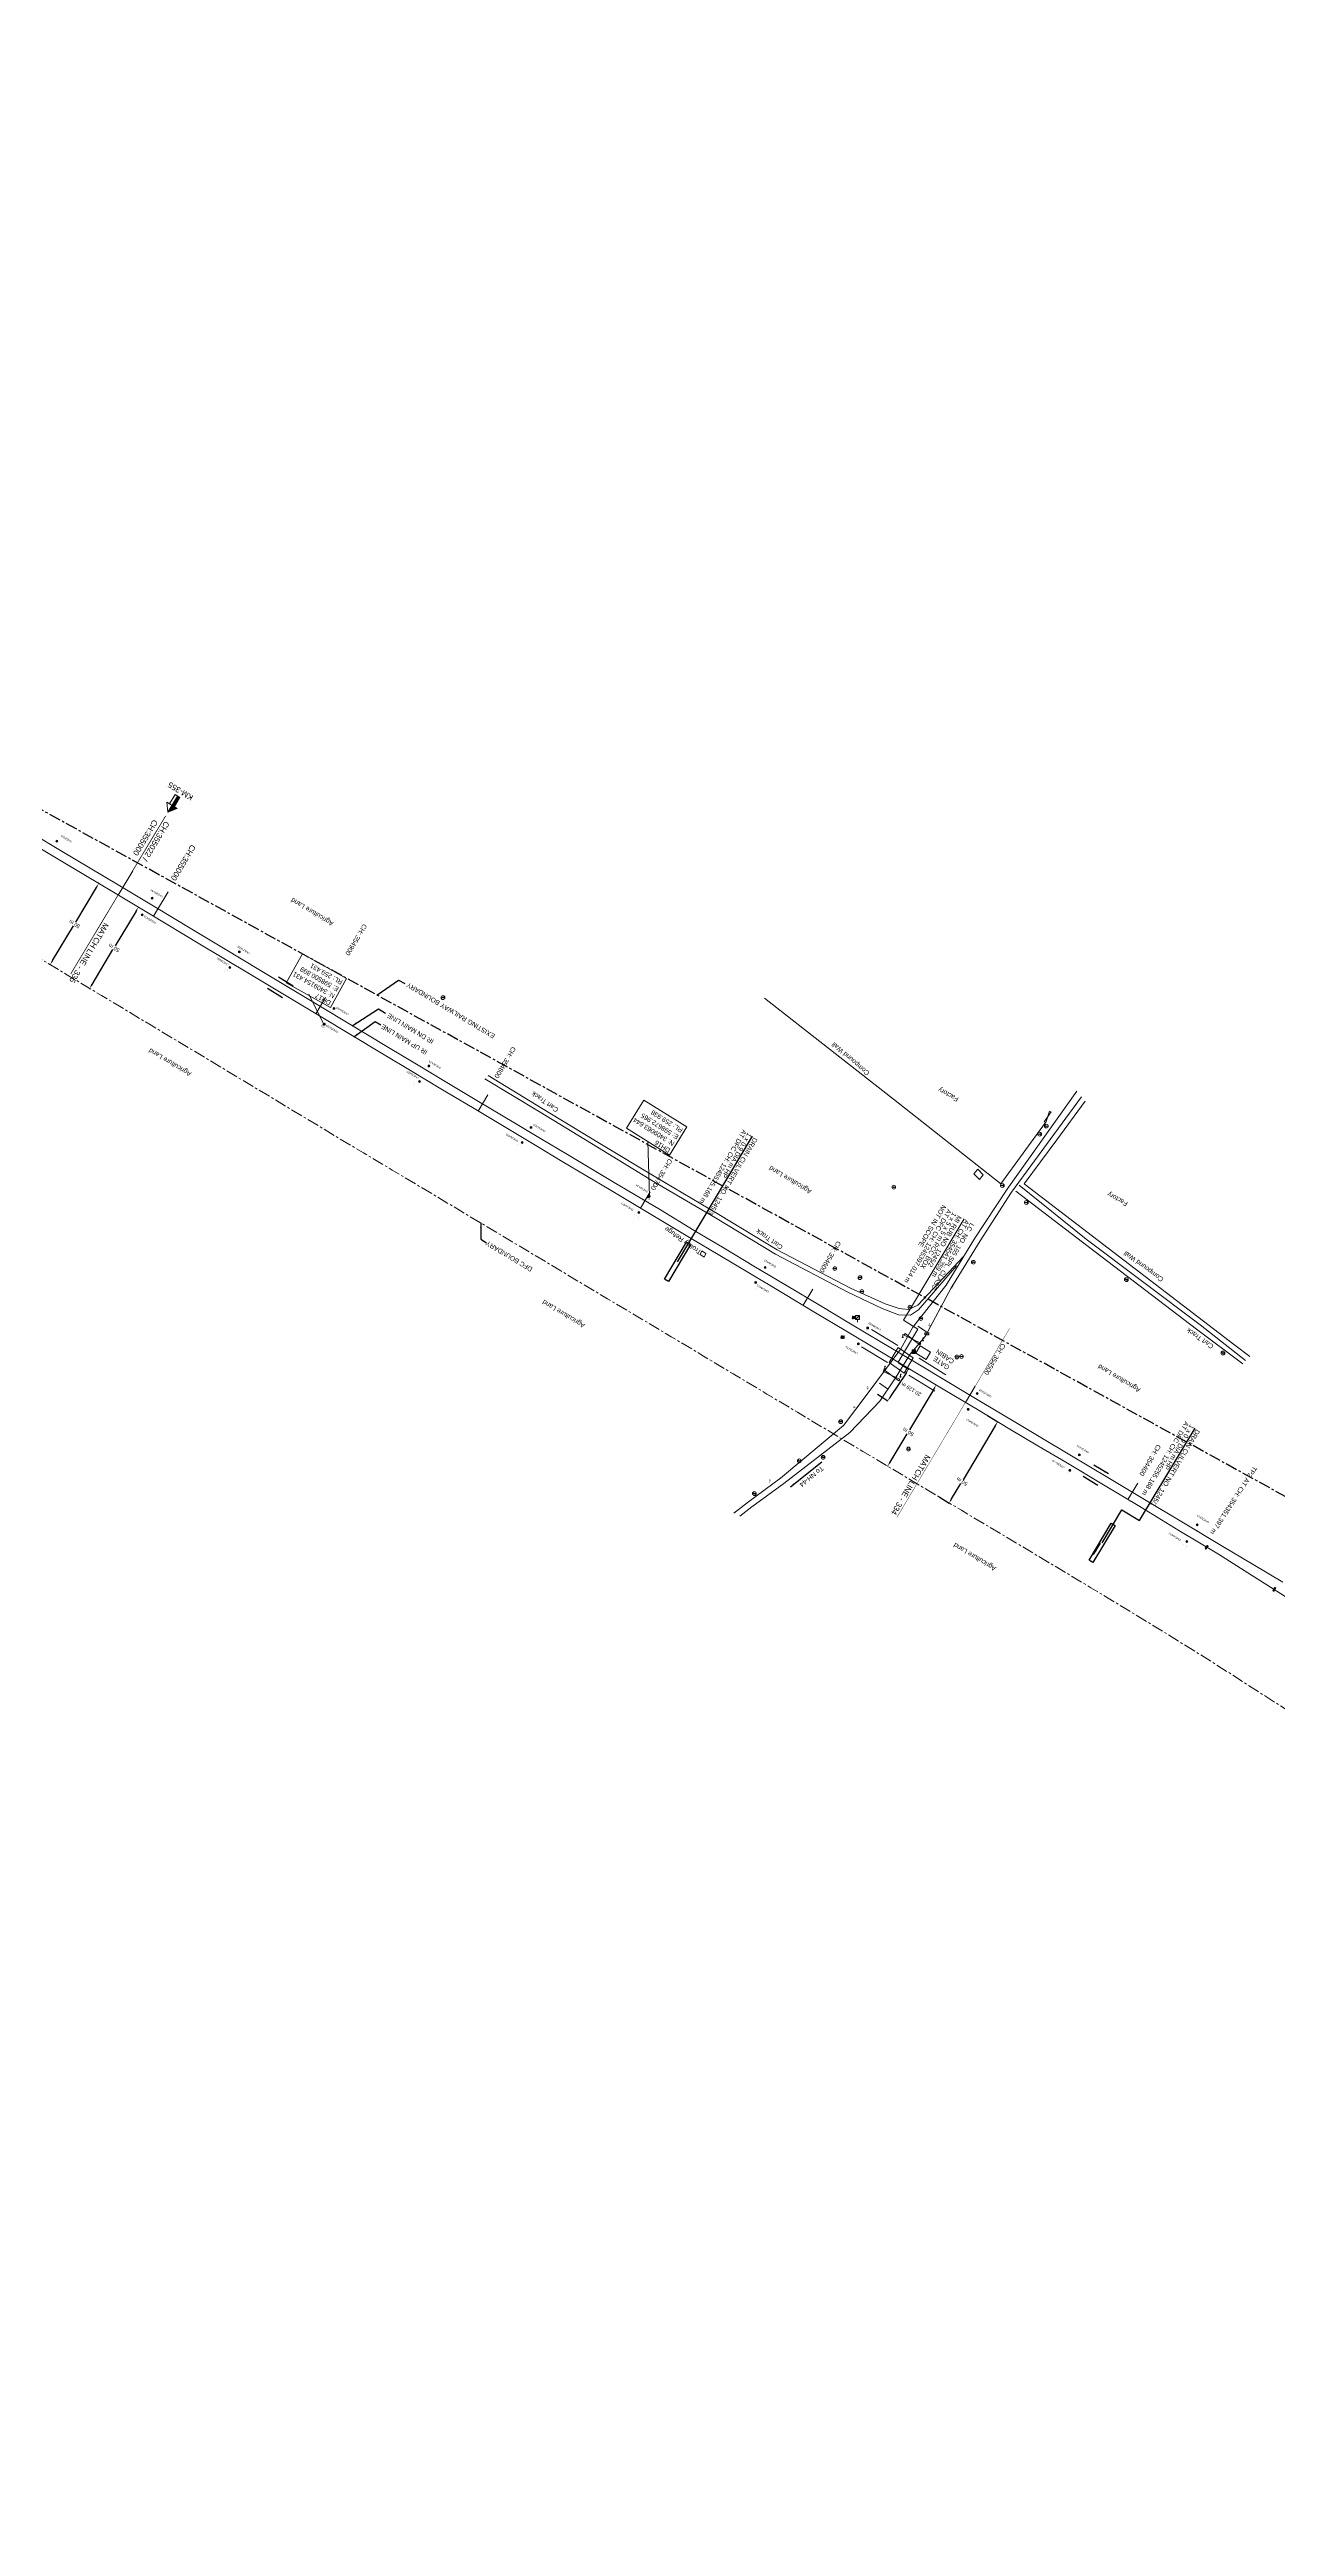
# Model space of a CAD drawing. Header units: metres. Extents: x 593168 to 611286, y 3401475 to 3412398.
# Drawn here: x 598356 to 599005, y 3408361 to 3409669 of the extents above; entities that cross this region are included whole.
import ezdxf
from ezdxf.enums import TextEntityAlignment as Align

# ---------------------------------------------------------------- set-up
doc = ezdxf.new("R2010")
doc.units = ezdxf.units.M
doc.header["$MEASUREMENT"] = 0
doc.linetypes.add('CENTER', pattern=[2, 1.25, -0.25, 0.25, -0.25])
doc.linetypes.add('PHANTOM2', pattern=[1.25, 0.625, -0.125, 0.125, -0.125, 0.125, -0.125])
doc.layers.get('Defpoints').update_dxf_attribs({"lineweight": 0})
for name, color, linetype, lineweight in [('Arch', 7, 'Continuous', 0), ('Bench_Mark', 7, 'Continuous', 0), ('Cart Track', 34, 'Continuous', 0), ('Compound Wall', 251, 'Continuous', 0), ('DFCC BOUNDARY', 6, 'CENTER', 0), ('Electric Pole', 251, 'Continuous', 0), ("EXG. TP CH's", 7, 'Continuous', 0), ('Existing IR Chainage', 7, 'Continuous', 0), ('Existing IR Track', 143, 'Continuous', 0), ('Gate', 251, 'Continuous', 0), ('Govt buliding', 251, 'Continuous', 0), ('GPS', 251, 'Continuous', 0), ('Grill', 251, 'Continuous', 0), ('KM STONE', 7, 'Continuous', 0), ('Lamp_Post', 251, 'Continuous', 0), ('LC DETAILS IN PLAN', 7, 'Continuous', 0), ('OHE MAST', 8, 'Continuous', 0), ('OHE MAST TEXT', 8, 'Continuous', 0), ('PROPOSED DFCC TRACK', 1, 'Continuous', 0), ('Residential Building Pucca', 251, 'Continuous', 0), ('Side Details', 251, 'Continuous', 0), ('Sign Board', 251, 'Continuous', 0), ('Subroad Edge', 34, 'Continuous', 0), ('Telephone Junction Box', 251, 'Continuous', 0), ('Text1', 251, 'Continuous', 0), ('TJB', 251, 'Continuous', 0), ('TOPOSTYLEREMARK', 251, 'Continuous', 0), ('Transformer', 251, 'Continuous', 0), ('Trolley Stand', 251, 'Continuous', 0), ('WL', 7, 'Continuous', 0)]:
    doc.layers.add(name, color=color, linetype=linetype, lineweight=lineweight)
for name, color, linetype in [('DRAIN CULVERT', 1, 'Continuous'), ('Existing Railway Boundary', 7, 'CENTER'), ('MATCH LINE', 7, 'Continuous')]:
    doc.layers.add(name, color=color, linetype=linetype)
doc.styles.add('CUT-FILL', font='cut-fill.shx', dxfattribs={"height": 2})
doc.styles.get("Standard").update_dxf_attribs({"font": 'arial.ttf'})
doc.styles.add('street name', font='tahoma.ttf', dxfattribs={"height": 2})
doc.styles.add('Style-Arial', font='arial.ttf')
doc.dimstyles.new('ISO-25', dxfattribs={"dimtxt": 2.5, "dimasz": 2.5, "dimexe": 1.25, "dimexo": 0.625, "dimtad": 1, "dimtxsty": 'Standard', "dimcen": 2.5, "dimadec": 0, "dimazin": 0, "dimtfac": 1, "dimtmove": 0, "dimatfit": 3, "dimfxl": 1, "dimarcsym": 0})
doc.dimstyles.get("Standard").update_dxf_attribs({"dimtxt": 0.18, "dimasz": 0.18, "dimexe": 0.18, "dimexo": 0.0625, "dimgap": 0.09, "dimtad": 0, "dimtih": 1, "dimtoh": 1, "dimdec": 4, "dimzin": 0, "dimdsep": 46, "dimtxsty": 'Standard', "dimcen": 0.09, "dimadec": 0, "dimazin": 0, "dimtfac": 1, "dimtdec": 4, "dimtofl": 0, "dimtmove": 0, "dimatfit": 3, "dimfxl": 1, "dimtolj": 1, "dimtzin": 0, "dimarcsym": 0})

# ---------------------------------------------------------------- blocks, each defined once
blk = doc.blocks.new('GT')
at = {"layer": 'Gate'}
for p, q in [((-0.5, -0.5), (-0.5, 0.5)), ((-0.5, 0.5), (0.5, -0.5)), ((0.5, 0.5), (0.5, -0.5))]:
    blk.add_line(p, q, dxfattribs=at)
blk.add_lwpolyline([(0.5, 0.5), (-0.5, -0.5)], dxfattribs=at)
blk = doc.blocks.new('EP')
blk.add_hatch(color=8).paths.add_polyline_path([(-0.2, -0.1), (-0.2, 0.2), (-0.9, 0), (-0.3, 0.1), (-0.3, -0.2), (0.3, 0), (0.3, -0.2), (0.9, 0), (0.4, -0.1), (0.4, 0.2)])
at = {"color": 8}
for p, q in [((-0.9, 0), (-0.2, 0.2)), ((-0.3, 0.1), (-0.9, 0)), ((-0.3, -0.2), (-0.3, 0.1)), ((0.3, 0), (-0.3, -0.2)), ((-0.2, -0.1), (0.4, 0.2)), ((-0.2, 0.2), (-0.2, -0.1)), ((0.3, -0.2), (0.3, 0)), ((0.4, 0.2), (0.4, -0.1)), ((0.9, 0), (0.3, -0.2)), ((0.4, -0.1), (0.9, 0))]:
    blk.add_line(p, q, dxfattribs=at)
blk.add_circle((0, 0), 1, dxfattribs=at)
blk = doc.blocks.new('LP')
for points in [[(0, 0), (0, 1.5)], [(0.3, 1.3), (0.4, 1.3)]]:
    blk.add_lwpolyline(points)
for centre, radius, start, end in [((0.1, 1), 0.519, 57.6425, 97.3165), ((0.3, 1.3), 0.094, 11.7012, 168.0476)]:
    blk.add_arc(centre, radius, start, end)
at = {"extrusion": (0, 0, -1)}
blk.add_ellipse((0, 0), major_axis=(0.308, 0), ratio=0.400495, dxfattribs=at)
blk.add_ellipse((0.3, 1.4), major_axis=(0.0017, 0.0438), ratio=0.461056, start_param=1.74022, end_param=4.575836)
blk = doc.blocks.new('TJB')
at = {"layer": 'TJB'}
for p, q in [((1, 0.6), (-1.1, 0.6)), ((-1.1, 0.6), (-1.1, -0.6)), ((1, -0.6), (1, 0.6)), ((-1.1, -0.6), (1, -0.6))]:
    blk.add_line(p, q, dxfattribs=at)
at = {"layer": 'TJB', "style": 'CUT-FILL'}
blk.add_text('TJB', height=0.739, dxfattribs=at).set_placement((-0.9, -0.4))
blk = doc.blocks.new('TRF')
blk.add_hatch(color=256).paths.add_polyline_path([(0.2, 0), (0.4, 0.4), (-1, -0.3), (0, 0), (-0.2, -0.4), (1, 0.1)])
for p, q in [((-0.7, 0.7), (-0.7, -0.7)), ((-0.5, 0.7), (-0.7, 0.7)), ((-0.5, -0.7), (-0.5, 0.7)), ((0, 0.7), (0, -0.7)), ((0.2, 0.7), (0, 0.7)), ((0.2, -0.7), (0.2, 0.7)), ((0.7, 0.7), (0.7, -0.7)), ((0.9, 0.7), (0.7, 0.7)), ((0.9, -0.7), (0.9, 0.7)), ((-0.7, -0.7), (-0.5, -0.7)), ((0, -0.7), (0.2, -0.7)), ((0.7, -0.7), (0.9, -0.7))]:
    blk.add_line(p, q)
blk.add_lwpolyline([(0.2, 0), (0.4, 0.4), (-1, -0.3), (0, 0), (-0.2, -0.4), (1, 0.1)], close=True)
blk = doc.blocks.new('TSB')
at = {"const_width": 0.132}
blk.add_lwpolyline([(-0.5, 0.8), (0.5, 0.8), (0, 1.9)], close=True, dxfattribs=at)
at = {"const_width": 0.142}
blk.add_lwpolyline([(0, 0.8), (0, 0)], dxfattribs=at)
blk = doc.blocks.new('WL')
at = {"layer": 'WL'}
for p, q in [((1.1, 3.4), (-1.1, 3.4)), ((-1.1, 3.4), (-1.1, 1.3)), ((-1.1, 1.3), (1.1, 1.3)), ((0, 1.3), (0, 0)), ((1.1, 1.3), (1.1, 3.4))]:
    blk.add_line(p, q, dxfattribs=at)
blk.add_lwpolyline([(-1.1, 1.3), (1.1, 3.4)], dxfattribs=at)
at = {"layer": 'WL', "style": 'CUT-FILL'}
for s, p in [('W', (-0.1, 3.2)), ('L', (0.6, 2.3))]:
    blk.add_text(s, height=0.739, rotation=180, dxfattribs=at).set_placement(p)
blk = doc.blocks.new('BM')
blk.add_hatch(color=256).paths.add_polyline_path([(-0.9, 0.9), (-0.9, -0.9), (0.9, -0.9), (0.9, 0.9)])
for p, q in [((0.9, 0.9), (-0.9, 0.9)), ((-0.9, 0.9), (-0.9, -0.9)), ((0.9, -0.9), (0.9, 0.9)), ((-0.9, -0.9), (0.9, -0.9))]:
    blk.add_line(p, q)
blk = doc.blocks.new('KM POST PLAN')
h = blk.add_hatch(color=256)
h.dxf.hatch_style = 1
h.paths.add_polyline_path([(0, -8.5), (-3, -8.5), (-3, -20), (0, -20)])
h.paths.add_polyline_path([(0, -8.5), (0, 0), (-6.3, -8.5)])
for points in [[(0, 0), (-6.3, -8.5), (6.3, -8.5)], [(0, 0), (0, -20)], [(0, 0), (6.3, -8.5)], [(3, -8.5), (3, -20), (-3, -20), (-3, -8.5)]]:
    blk.add_lwpolyline(points)
at = {"style": 'Style-Arial'}
blk.add_attdef('KM-POST', text='', height=6, dxfattribs=at).set_placement((0, -26, -263.9), align=Align.MIDDLE_CENTER)
blk = doc.blocks.new('OHE MAST')
h = blk.add_hatch(color=256)
h.dxf.hatch_style = 1
edge = h.paths.add_edge_path()
edge.add_arc((0, 0), 0.514, 0, 360)
at = {"const_width": 0.01}
for points in [[(1.5, 3.5), (1.5, 2), (-1.5, 2), (-1.5, 3.5)], [(0, 2), (0, 0)]]:
    blk.add_lwpolyline(points, dxfattribs=at)
blk.add_circle((0, 0), 0.514)
blk = doc.blocks.new('*D735')
at = {"layer": 'Defpoints', "color": 0, "transparency": 16777216}
for p in [(598804.4, 3408976), (598793.3, 3408959.3), (598798.8, 3408955.6)]:
    blk.add_point(p, dxfattribs=at)
at = {"layer": 'PROPOSED DFCC TRACK', "color": 0, "lineweight": -2, "transparency": 16777216}
for p, q in [((598808.6, 3408970.3), (598800.2, 3408957.7)), ((598804.6, 3408976), (598810, 3408972.3)), ((598793.4, 3408959.2), (598798.9, 3408955.6))]:
    blk.add_line(p, q, dxfattribs=at)
at = {"layer": 'PROPOSED DFCC TRACK', "color": 0, "transparency": 16777216}
for points in [[(598808.2, 3408970.6), (598808.9, 3408970.1), (598809.9, 3408972.4)], [(598799.9, 3408957.9), (598800.6, 3408957.5), (598798.8, 3408955.6)]]:
    blk.add_solid(points, dxfattribs=at)
at = {"layer": 'PROPOSED DFCC TRACK', "color": 0, "lineweight": 0, "transparency": 16777216, "insert": (598811.3, 3408961.8), "char_height": 2, "attachment_point": 5, "rotation": 149, "style": 'Style-Arial'}
blk.add_mtext('\\A1;20.129 m', dxfattribs=at)
blk = doc.blocks.new('TerminatorOpen_0.5')
at = {"color": 0, "linetype": 'ByBlock', "lineweight": -2}
for q in [(-1, 0.25), (-1, 0), (-1, -0.25)]:
    blk.add_line((0, 0), q, dxfattribs=at)
blk = doc.blocks.new('*D793')
at = {"layer": 'Defpoints', "color": 0, "linetype": 'ByBlock', "ltscale": 5, "transparency": 16777216}
for p in [(598851.5, 3408947.9), (598857, 3408944.7), (598825.9, 3408905)]:
    blk.add_point(p, dxfattribs=at)
at = {"layer": 'DFCC BOUNDARY', "color": 0, "linetype": 'ByBlock', "lineweight": -2, "ltscale": 5, "transparency": 16777216}
for p, q in [((598851.6, 3408947.9), (598857.1, 3408944.6)), ((598855.7, 3408942.5), (598838.7, 3408914)), ((598826, 3408904.9), (598831.4, 3408901.7)), ((598832.6, 3408903.9), (598837.5, 3408912.1))]:
    blk.add_line(p, q, dxfattribs=at)
at = {"layer": 'DFCC BOUNDARY', "color": 0, "linetype": 'ByBlock', "ltscale": 5, "transparency": 16777216}
for points in [[(598855.3, 3408942.7), (598856, 3408942.3), (598857, 3408944.7)], [(598832.2, 3408904.1), (598833, 3408903.7), (598831.3, 3408901.7)]]:
    blk.add_solid(points, dxfattribs=at)
at = {"layer": 'DFCC BOUNDARY', "color": 0, "linetype": 'ByBlock', "ltscale": 5, "transparency": 16777216, "insert": (598838.1, 3408913.1), "char_height": 2, "attachment_point": 5, "rotation": 149, "style": 'Style-Arial'}
blk.add_mtext('\\A1;50 m', dxfattribs=at)
blk = doc.blocks.new('*D794')
at = {"layer": 'Defpoints', "color": 0, "linetype": 'ByBlock', "ltscale": 5, "transparency": 16777216}
for p in [(598824.5, 3408964.1), (598824.7, 3408964), (598799, 3408921)]:
    blk.add_point(p, dxfattribs=at)
at = {"layer": 'DFCC BOUNDARY', "color": 0, "linetype": 'ByBlock', "lineweight": -2, "ltscale": 5, "transparency": 16777216}
for p, q in [((598823.2, 3408961.9), (598810.3, 3408940.3)), ((598824.5, 3408964), (598824.4, 3408964.1)), ((598800.1, 3408923.3), (598809.1, 3408938.3)), ((598798.9, 3408921.1), (598798.7, 3408921.2))]:
    blk.add_line(p, q, dxfattribs=at)
at = {"layer": 'DFCC BOUNDARY', "color": 0, "linetype": 'ByBlock', "ltscale": 5, "transparency": 16777216}
for points in [[(598822.9, 3408962.1), (598823.6, 3408961.7), (598824.5, 3408964.1)], [(598799.8, 3408923.5), (598800.5, 3408923.1), (598798.8, 3408921.1)]]:
    blk.add_solid(points, dxfattribs=at)
at = {"layer": 'DFCC BOUNDARY', "color": 0, "linetype": 'ByBlock', "ltscale": 5, "transparency": 16777216, "insert": (598809.7, 3408939.3), "char_height": 2, "attachment_point": 5, "rotation": 149, "style": 'Style-Arial'}
blk.add_mtext('\\A1;50 m', dxfattribs=at)
blk = doc.blocks.new('*D795')
at = {"layer": 'Defpoints', "color": 0, "linetype": 'ByBlock', "ltscale": 5, "transparency": 16777216}
for p in [(598402.8, 3409216.4), (598377.1, 3409173.6), (598377.2, 3409173.5)]:
    blk.add_point(p, dxfattribs=at)
at = {"layer": 'DFCC BOUNDARY', "color": 0, "linetype": 'ByBlock', "lineweight": -2, "ltscale": 5, "transparency": 16777216}
for p, q in [((598401.7, 3409214.2), (598390.7, 3409195.9)), ((598402.9, 3409216.4), (598403.1, 3409216.3)), ((598378.5, 3409175.6), (598389.5, 3409194)), ((598377.2, 3409173.5), (598377.3, 3409173.4))]:
    blk.add_line(p, q, dxfattribs=at)
at = {"layer": 'DFCC BOUNDARY', "color": 0, "linetype": 'ByBlock', "ltscale": 5, "transparency": 16777216}
for points in [[(598401.3, 3409214.4), (598402, 3409214), (598403, 3409216.4)], [(598378.1, 3409175.9), (598378.9, 3409175.4), (598377.2, 3409173.5)]]:
    blk.add_solid(points, dxfattribs=at)
at = {"layer": 'DFCC BOUNDARY', "color": 0, "linetype": 'ByBlock', "ltscale": 5, "transparency": 16777216, "insert": (598390.1, 3409194.9), "char_height": 2, "attachment_point": 5, "rotation": 149, "style": 'Style-Arial'}
blk.add_mtext('\\A1;50 m', dxfattribs=at)
blk = doc.blocks.new('*D796')
at = {"layer": 'Defpoints', "color": 0, "linetype": 'ByBlock', "ltscale": 5, "transparency": 16777216}
for p in [(598382, 3409228.9), (598382.4, 3409228.7), (598356.7, 3409185.8)]:
    blk.add_point(p, dxfattribs=at)
at = {"layer": 'DFCC BOUNDARY', "color": 0, "linetype": 'ByBlock', "lineweight": -2, "ltscale": 5, "transparency": 16777216}
for p, q in [((598380.7, 3409226.8), (598369.8, 3409208.5)), ((598382.3, 3409228.8), (598381.9, 3409229)), ((598357.6, 3409188.2), (598368.6, 3409206.5)), ((598356.6, 3409185.9), (598356.2, 3409186.1))]:
    blk.add_line(p, q, dxfattribs=at)
at = {"layer": 'DFCC BOUNDARY', "color": 0, "linetype": 'ByBlock', "ltscale": 5, "transparency": 16777216}
for points in [[(598380.4, 3409227), (598381.1, 3409226.6), (598382, 3409228.9)], [(598357.3, 3409188.4), (598358, 3409188), (598356.3, 3409186)]]:
    blk.add_solid(points, dxfattribs=at)
at = {"layer": 'DFCC BOUNDARY', "color": 0, "linetype": 'ByBlock', "ltscale": 5, "transparency": 16777216, "insert": (598369.2, 3409207.5), "char_height": 2, "attachment_point": 5, "rotation": 149, "style": 'Style-Arial'}
blk.add_mtext('\\A1;50 m', dxfattribs=at)
blk = doc.blocks.new('GPS')
at = {"const_width": 0.0279}
blk.add_lwpolyline([(0.6, -0.6), (-0.6, -0.6), (-0.6, 0.6), (0.6, 0.6)], close=True, dxfattribs=at)
blk.add_lwpolyline([(0.3, -0.3), (-0.3, -0.3), (-0.3, 0.3), (0.3, 0.3)], close=True)
at = {"style": 'street name'}
blk.add_text('GPS', height=0.868, rotation=180, dxfattribs=at).set_placement((1.1, -0.8, -111.3))

msp = doc.modelspace()

# ---------------------------------------------------------------- linework, layer by layer
at = {"layer": 'Arch'}
for points in [[(598814.7012, 3408995.176, 260.4178), (598819.2901, 3408992.1907, 260.4208)], [(598794.5134, 3408964.9319, 260.3438), (598798.7106, 3408962.0714, 260.3488)]]:
    msp.add_polyline3d(points, dxfattribs=at)
at = {"layer": 'Cart Track'}
for points in [[(598587.8079, 3409127.4558, 257.0758), (598616.2726, 3409110.039, 257.1877), (598646.6865, 3409091.6007, 257.1378), (598676.4327, 3409073.8503, 257.1987), (598709.7278, 3409054.1261, 257.2877), (598740.4329, 3409035.426, 257.2367), (598779.2926, 3409015.2284, 257.2487), (598797.464, 3409006.9027, 257.1348), (598804.8632, 3409004.3895, 257.1108), (598809.9324, 3409003.9837, 257.1378), (598814.7774, 3409006.2391, 257.2787), (598839.0549, 3409032.1297, 258.3874)], [(598835.2392, 3409027.0533, 258.1215), (598815.1471, 3409003.656, 257.5106), (598810.8887, 3409000.9361, 257.3297), (598804.5441, 3409001.0495, 257.1837), (598795.9563, 3409004.5215, 257.0858), (598777.8583, 3409013.1316, 257.1907), (598739.5138, 3409033.1076, 257.4247), (598707.8777, 3409052.3633, 257.3417), (598675.1978, 3409071.5886, 257.1857), (598645.6025, 3409089.5959, 257.1727), (598615.1663, 3409108.1204, 257.2157), (598586.0484, 3409125.6456, 257.2367)], [(598986.4478, 3408975.1492, 257.3373), (598962.0224, 3408993.5812, 257.3187), (598901.7385, 3409039.4951, 257.3217), (598866.498, 3409066.4772, 257.7046)], [(598868.3225, 3409069.5164, 257.7286), (598903.7605, 3409040.9927, 257.2937), (598964.0182, 3408995.7637, 257.3167), (598987.9959, 3408976.975, 257.3292)]]:
    msp.add_polyline3d(points, dxfattribs=at)
at = {"layer": 'Compound Wall'}
for points in [[(598733.8164, 3409168.3603, 257.5316), (598804.468, 3409113.0519, 257.3647), (598858.6602, 3409070.2884, 257.4697)], [(598990.1321, 3408979.0146, 257.5274), (598982.3365, 3408985.0464, 257.5256), (598870.909, 3409070.2873, 257.6026), (598888.2009, 3409093.5292, 257.9245), (598903.1632, 3409113.9663, 257.9546)], [(598858.6602, 3409070.2884, 257.4697), (598882.2951, 3409102.7338, 257.8675), (598881.9912, 3409102.8747, 257.8675)]]:
    msp.add_polyline3d(points, dxfattribs=at)
at = {"layer": 'DFCC BOUNDARY', "ltscale": 5, "flags": 128}
msp.add_lwpolyline([(599034.2889, 3408774.4779), (599035.314, 3408776.1476), (599028.2045, 3408780.6721), (599011.0516, 3408791.5882), (598994.5936, 3408802.1506), (598977.7185, 3408812.9804), (598962.5714, 3408822.4859), (598947.2971, 3408832.0713), (598926.7622, 3408844.5432), (598906.2585, 3408856.9956), (598887.153, 3408868.4112), (598867.2768, 3408880.2872), (598852.6381, 3408889.0245), (598837.8447, 3408897.8541), (598820.6755, 3408908.1071), (598803.345, 3408918.4564), (598785.8066, 3408928.9353), (598767.3213, 3408939.9799), (598751.1609, 3408949.6427), (598735.0559, 3408959.2725), (598717.2775, 3408969.9167), (598700.1199, 3408980.1891), (598684.4814, 3408989.5309), (598668.6065, 3408999.0139), (598650.8741, 3409009.5539), (598626.2219, 3409024.2777), (598601.2841, 3409039.1719), (598587.2388, 3409047.5843), (598573.2091, 3409055.9873), (598554.68, 3409067.0468), (598537.1295, 3409077.5221), (598521.883, 3409086.637), (598506.5174, 3409095.8233), (598472.7956, 3409116.1014), (598438.5772, 3409136.6783), (598420.6658, 3409147.4189), (598409.6984, 3409153.9956), (598383.4299, 3409169.7715), (598364.044, 3409181.413), (598349.3068, 3409190.2371), (598334.839, 3409198.8999), (598318.2232, 3409208.8512), (598301.6649, 3409218.7564), (598284.6686, 3409228.9599), (598267.72, 3409239.1347), (598252.1969, 3409248.4361), (598237.094, 3409257.4659), (598221.0404, 3409267.0754), (598205.6118, 3409276.3111), (598199.2586, 3409280.1943)], dxfattribs=at)
at = {"layer": 'DRAIN CULVERT'}
for points in [[(598687.7777, 3409029.1148), (598727.5071, 3409095.4026)], [(598912.1384, 3408880.682), (598922.5468, 3408898.0482), (598931.9406, 3408892.4181), (598961.237, 3408941.2984)]]:
    msp.add_lwpolyline(points, dxfattribs=at)
for points in [[(598682.9743, 3409018.7361), (598680.9157, 3409019.9699), (598692.5811, 3409039.4935), (598694.6396, 3409038.2597)], [(598907.3103, 3408870.2621), (598905.2518, 3408871.4959), (598916.9171, 3408891.0195), (598918.9757, 3408889.7857)]]:
    msp.add_lwpolyline(points, close=True, dxfattribs=at)
at = {"layer": "EXG. TP CH's", "color": 7, "lineweight": 0, "flags": 128}
for points in [[(598967.0068, 3408877.7788), (598967.7478, 3408878.9721)], [(599002.7371, 3408855.4861), (599003.4781, 3408856.6793)]]:
    msp.add_lwpolyline(points, dxfattribs=at)
at = {"layer": "EXG. TP CH's", "color": 7, "lineweight": 0}
for centre in [(598967.0068, 3408877.7788), (598967.7478, 3408878.9721), (599002.7371, 3408855.4861), (599003.4781, 3408856.6793)]:
    msp.add_circle(centre, 0.375, dxfattribs=at)
at = {"layer": 'Existing IR Chainage', "color": 7, "linetype": 'Continuous', "lineweight": 13, "flags": 128}
for points in [[(598399.9666, 3409235.6606), (598392.2442, 3409222.8011)], [(598399.9666, 3409235.6606), (598392.2442, 3409222.8011)], [(598399.9666, 3409235.6606), (598392.2442, 3409222.8011)], [(598418.6357, 3409224.4494), (598410.913, 3409211.5902)], [(598501.7948, 3409168.6759), (598496.6415, 3409160.106)], [(598587.5511, 3409117.302), (598582.4259, 3409108.7152)], [(598673.3885, 3409065.994), (598668.2608, 3409057.4087)], [(598759.2534, 3409014.7169), (598754.1166, 3409006.1371)], [(598845.0797, 3408963.4179), (598839.9526, 3408954.8323)], [(598930.9372, 3408912.1445), (598925.808, 3408903.5601)]]:
    msp.add_lwpolyline(points, dxfattribs=at)
at = {"layer": 'Existing IR Track', "flags": 128}
for points in [[(599021.5995, 3408844.2301), (599004.5105, 3408855.1971), (598989.1489, 3408864.8372), (598973.565, 3408874.6169), (598952.7177, 3408887.2786), (598932.0591, 3408899.8251), (598912.7989, 3408911.3331), (598892.9227, 3408923.2091), (598878.2637, 3408931.9585), (598863.4704, 3408940.7881), (598846.311, 3408951.0352), (598828.9805, 3408961.3845), (598811.4519, 3408971.8575), (598792.9666, 3408982.9021), (598776.8204, 3408992.5565), (598760.7156, 3409002.1861), (598742.9617, 3409012.8156), (598725.8041, 3409023.0881), (598710.1228, 3409032.4555), (598694.201, 3409041.9665), (598676.467, 3409052.5075), (598651.86, 3409067.2042), (598626.949, 3409082.0825), (598612.9303, 3409090.4789), (598598.8679, 3409098.9015), (598580.306, 3409109.9806), (598562.7555, 3409120.4559), (598547.5393, 3409129.5526), (598532.2293, 3409138.7057), (598498.5625, 3409158.9508), (598464.3176, 3409179.5435), (598446.3798, 3409190.3001), (598435.4123, 3409196.8767), (598409.1725, 3409212.6355), (598389.7574, 3409224.2945), (598374.9926, 3409233.1351), (598360.5248, 3409241.7979), (598343.9134, 3409251.7465)], [(599007.6614, 3408859.8911), (598991.9303, 3408869.2758), (598975.9409, 3408878.8146), (598955.2016, 3408891.2202), (598934.5639, 3408903.565), (598915.1942, 3408915.1242), (598895.0501, 3408927.1457), (598880.6638, 3408935.7542), (598865.6503, 3408944.738), (598848.7221, 3408954.85), (598831.1291, 3408965.359), (598813.8627, 3408975.6723), (598795.8417, 3408986.4364), (598779.2251, 3408996.3638), (598763.1866, 3409005.9459), (598745.3563, 3409016.6077), (598728.1843, 3409026.8757), (598712.5143, 3409036.2397), (598696.6612, 3409045.7137), (598678.822, 3409056.4557), (598654.2954, 3409071.0582), (598629.6031, 3409085.7596), (598615.3422, 3409094.2965), (598601.2624, 3409102.7251), (598582.7189, 3409113.8003), (598565.1242, 3409124.3088), (598549.9663, 3409133.3895), (598535.1599, 3409142.2597), (598501.0069, 3409162.8185), (598466.588, 3409183.5376), (598448.8286, 3409194.1764), (598431.1768, 3409204.7508), (598411.6322, 3409216.5229), (598392.2573, 3409228.1927), (598377.456, 3409237.0303), (598362.6734, 3409245.8565), (598346.3439, 3409255.5938)]]:
    msp.add_lwpolyline(points, dxfattribs=at)
at = {"layer": 'Existing Railway Boundary', "ltscale": 5}
msp.add_lwpolyline([(600068.3432, 3408361.2078), (600130.6112, 3408459.8878), (599836.1292, 3408634.1143), (599768.1577, 3408518.5779), (599661.815, 3408580.4349), (599612.2027, 3408612.2329), (599553.6452, 3408693.0476), (599543.655, 3408685.9527), (599543.655, 3408683.2921), (599530.154, 3408666.7376), (599508.5547, 3408629.4251), (598272.8019, 3409311.3517), (598226.2603, 3409339.3887), (598151.2488, 3409384.2728), (597917.699, 3409525.8316), (597735.9935, 3409630.0193), (597672.2472, 3409669.316)], dxfattribs=at)
at = {"layer": 'Govt buliding'}
msp.add_polyline3d([(598821.5588, 3408981.427, 260.0919), (598819.2624, 3408977.5031, 260.3748), (598813.6756, 3408980.8242, 260.8527), (598815.972, 3408984.7481, 260.5697)], close=True, dxfattribs=at)
at = {"layer": 'Grill'}
for points in [[(598798.6994, 3408975.8832, 260.5727), (598785.0213, 3408984.1178, 260.2678)], [(598804.2518, 3408984.9192, 260.3238), (598790.2182, 3408993.3664, 259.9369)], [(598810.0994, 3408969.2148, 260.3338), (598823.7497, 3408960.8494, 260.3338)], [(598829.508, 3408969.4884, 260.0319), (598815.4765, 3408978.1945, 260.6217)]]:
    msp.add_polyline3d(points, dxfattribs=at)
at = {"layer": 'LC DETAILS IN PLAN', "lineweight": 13, "flags": 128}
msp.add_lwpolyline([(598804.446, 3408976.043), (598814.8546, 3408993.581), (598807.1382, 3408998.1914), (598839.1956, 3409051.7183)], dxfattribs=at)
at = {"layer": 'MATCH LINE', "linetype": 'PHANTOM2', "ltscale": 15}
for points, const_width in [([(598417.4003, 3409264.6553), (598367.2234, 3409181.1789)], 0.4), ([(598863.3365, 3408993.9899), (598803.7148, 3408894.1502)], 0.2)]:
    msp.add_lwpolyline(points, dxfattribs=dict(at, const_width=const_width))
at = {"layer": 'Residential Building Pucca'}
msp.add_polyline3d([(598846.4335, 3409077.9469, 257.4407), (598849.3929, 3409074.9544, 257.3847), (598847.3541, 3409072.4971, 257.4647), (598844.3944, 3409075.4898, 257.4647)], close=True, dxfattribs=at)
at = {"layer": 'Subroad Edge'}
for points in [[(598717.6052, 3408896.3842, 257.8744), (598725.4041, 3408902.3569, 257.8585), (598742.2361, 3408914.7562, 257.8945), (598775.4324, 3408942.6162, 258.2974), (598788.4568, 3408959.8904, 259.756), (598796.6394, 3408970.8253, 260.7987), (598805.8902, 3408983.0865, 260.9346), (598812.2023, 3408994.6275, 260.5048), (598829.6746, 3409016.834, 258.9942), (598844.9453, 3409041.6331, 258.1864), (598862.0201, 3409067.4698, 257.8166), (598898.8346, 3409119.1303, 257.7442)], [(598720.6803, 3408894.743, 257.9161), (598727.0823, 3408899.6587, 257.8945), (598743.8996, 3408912.0644, 257.8915), (598778.8122, 3408939.0313, 258.2534), (598794.6744, 3408955.5581, 259.781), (598802.3469, 3408966.6763, 260.7987), (598802.4275, 3408966.8876, 260.8547), (598810.696, 3408980.2322, 260.9306), (598818.7038, 3408989.6578, 260.6277), (598832.2879, 3409014.9594, 259.0012), (598847.7356, 3409040.1895, 258.0675), (598864.2136, 3409065.7878, 257.7846), (598901.2991, 3409116.1903, 257.7626)]]:
    msp.add_polyline3d(points, dxfattribs=at)
msp.add_polyline3d([(598807.5104, 3408970.353, 260.9037), (598799.6697, 3408975.8432, 260.9376), (598804.4131, 3408983.8901, 260.9496), (598812.2538, 3408978.3999, 260.9496)], close=True, dxfattribs=at)
at = {"layer": 'TOPOSTYLEREMARK'}
for p, q in [((598500.899, 3409154.431), (598493.0535, 3409170.4893)), ((598672.965, 3409063.644), (598672.1492, 3409092.5837))]:
    msp.add_line(p, q, dxfattribs=at)
at = {"layer": 'TOPOSTYLEREMARK', "linetype": 'Continuous'}
for points in [[(598512.9838, 3409178.6487), (598504.4113, 3409163.3922), (598481.0595, 3409176.5134), (598489.632, 3409191.7699)], [(598692.7806, 3409100.3274), (598683.507, 3409085.4866), (598660.7914, 3409099.6808), (598670.065, 3409114.5217)]]:
    msp.add_lwpolyline(points, close=True, dxfattribs=at)
at = {"layer": 'Trolley Stand'}
msp.add_polyline3d([(598700.7101, 3409034.8119, 260.5318), (598702.8042, 3409033.4835, 260.5588), (598701.9257, 3409031.6287, 260.6637), (598699.8314, 3409032.9572, 260.6637)], close=True, dxfattribs=at)

# ---------------------------------------------------------------- block references
at = {"layer": 'Bench_Mark'}
msp.add_blockref('BM', (598812.738, 3408981.635, 260.959), dxfattribs=at)
at = {"layer": 'Electric Pole'}
for p, xscale, yscale, zscale in [((598563.8805, 3409168.6197, 257.9545), 0.9997078269551627, 0.9997078269551627, 0.9997078269551627), ((598882.6998, 3409100.7685, 257.8555), 0.9997078269580061, 0.9997078269580061, 0.9997078269580061), ((598879.1263, 3409096.5334, 257.8595), 0.9997078269580061, 0.9997078269580061, 0.9997078269580061), ((598802.0673, 3409068.5106, 257.2827), 0.9997078269580061, 0.9997078269580061, 0.9997078269580061), ((598859.4047, 3409069.3497, 257.4876), 0.9997078269580061, 0.9997078269580061, 0.9997078269580061), ((598872.0774, 3409060.4251, 257.3727), 0.9997078269580061, 0.9997078269580061, 0.9997078269580061), ((598770.9472, 3409025.521, 257.1168), 0.9997078269580061, 0.9997078269580061, 0.9997078269580061), ((598784.1932, 3409020.7505, 256.6039), 0.9997078269580061, 0.9997078269580061, 0.9997078269580061), ((598844.1475, 3409028.8691, 258.1864), 0.9997078269580061, 0.9997078269580061, 0.9997078269580061), ((598785.2121, 3409013.3933, 256.8468), 0.9997078269580061, 0.9997078269580061, 0.9997078269580061), ((598924.9651, 3409019.6809, 257.2887), 0.9997078269580061, 0.9997078269580061, 0.9997078269580061), ((598810.5449, 3409005.1495, 256.9468), 0.9997078269580061, 0.9997078269580061, 0.9997078269580061), ((598816.3478, 3408999.1292, 260.0919), 0.9997078269580061, 0.9997078269580061, 0.9997078269580061), ((598835.3799, 3408978.8624, 257.8485), 0.9997078269580061, 0.9997078269580061, 0.9997078269580061), ((598837.8849, 3408979.1037, 256.9038), 0.9997078269580061, 0.9997078269580061, 0.9997078269580061), ((598975.9978, 3408980.92, 257.2347), 0.9997078269580061, 0.9997078269580061, 0.9997078269580061), ((598774.0533, 3408944.6496, 255.7092), 0.9997078269580061, 0.9997078269580061, 0.9997078269580061), ((598809.8861, 3408930.1941, 257.8635), 0.9997078269580061, 0.9997078269580061, 0.9997078269580061), ((598752.1876, 3408923.9868, 257.7436), 0.9997078269580061, 0.9997078269580061, 0.9997078269580061), ((598764.743, 3408925.8183, 257.5196), 0.9997078269580061, 0.9997078269580061, 0.9997078269580061), ((598728.4076, 3408906.6639, 257.8905), 0.9997078269580061, 0.9997078269580061, 0.9997078269580061)]:
    msp.add_blockref('EP', p, dxfattribs=dict(at, xscale=xscale, yscale=yscale, zscale=zscale))
at = {"layer": 'Gate', "yscale": 0.9997078268781471}
for p, xscale, zscale, rotation in [((598883.3949, 3409105.6933, 156.3202), 6.297693397425922, 6.297693397425922, 63.32958781776948), ((598811.9108, 3408988.2202, 156.3202), 9.68595137251058, 9.68595137251058, 328.3295878186512), ((598800.8637, 3408969.1433, 156.3202), 9.611484592873273, 9.611484592873273, 328.3295878170276)]:
    msp.add_blockref('GT', p, dxfattribs=dict(at, xscale=xscale, zscale=zscale, rotation=rotation))
at = {"layer": 'GPS', "rotation": 331}
for p in [(598500.899, 3409154.431), (598500.899, 3409154.431), (598500.899, 3409154.431), (598672.965, 3409063.644), (598672.965, 3409063.644), (598672.965, 3409063.644)]:
    msp.add_blockref('GPS', p, dxfattribs=at)
at = {"layer": 'KM STONE', "xscale": 0.5, "yscale": 0.5, "zscale": 0.5, "rotation": 148.9903102435466}
msp.add_blockref('KM POST PLAN', (598418.5043, 3409266.492), dxfattribs=at).add_auto_attribs({'KM-POST': 'KM-355'})
at = {"layer": 'Lamp_Post', "xscale": 0.9997078269580061, "yscale": 0.9997078269580061, "zscale": 0.9997078269580061}
for p in [(598806.7722, 3408989.2022, 260.5458), (598817.4989, 3408987.5117, 260.5638), (598797.3, 3408972.4492, 260.9296), (598805.5965, 3408968.223, 260.6017)]:
    msp.add_blockref('LP', p, dxfattribs=at)
at = {"layer": 'OHE MAST', "rotation": 149.0208306544456}
for p in [(598359.794, 3409251.2053), (598410.2834, 3409221.1082), (598404.976, 3409212.3858), (598456.3015, 3409192.828), (598451.2618, 3409184.4711), (598501.222, 3409154.5863), (598506.3007, 3409162.8628), (598556.4926, 3409132.5053), (598551.4383, 3409124.3741), (598610.4032, 3409100.1007), (598605.6558, 3409092.0446), (598672.3896, 3409063.5065), (598667.3582, 3409055.1536), (598734.0468, 3409026.1638), (598729.0952, 3409018.2147), (598788.2758, 3408994.137), (598783.3457, 3408985.8085), (598846.1406, 3408959.5723), (598841.3184, 3408951.1812), (598895.1522, 3408918.9773), (598900.115, 3408927.1987), (598962.3643, 3408890.2579), (598956.8637, 3408881.3925)]:
    msp.add_blockref('OHE MAST', p, dxfattribs=at)
at = {"layer": 'Sign Board', "xscale": 0.9997078269580061, "yscale": 0.9997078269580061, "zscale": 0.9997078269580061}
for p in [(598832.9764, 3409015.021, 258.8083), (598820.8388, 3408994.6129, 260.1719), (598788.3008, 3408961.524, 257.6666), (598781.2211, 3408951.1131, 256.9408), (598736.6, 3408912.3421, 257.9055)]:
    msp.add_blockref('TSB', p, dxfattribs=at)
at = {"layer": 'Telephone Junction Box', "xscale": 0.9997078269580061, "yscale": 0.9997078269580061, "zscale": 0.9997078269580061}
msp.add_blockref('TJB', (598819.589, 3408991.0424, 260.3688), dxfattribs=at)
at = {"layer": 'Transformer', "xscale": 0.9997078269580061, "yscale": 0.9997078269580061, "zscale": 0.9997078269580061}
for p in [(598780.925, 3408999.6592, 260.0119), (598774.9145, 3408989.3166, 260.2568)]:
    msp.add_blockref('TRF', p, dxfattribs=at)
at = {"layer": 'WL', "xscale": 0.9997078269580061, "yscale": 0.9997078269580061, "zscale": 0.9997078269580061}
msp.add_blockref('WL', (598782.9462, 3408997.2603, 260.0389), dxfattribs=at)

# ---------------------------------------------------------------- texts
at = {"layer": 'Cart Track'}
for p in [(598625.1643, 3409109.9296, 156.3202), (598743.7305, 3409037.3757, 156.3202), (598971.294, 3408984.9482, 156.3202)]:
    msp.add_text('Cart Track', height=2.5, rotation=145.0651476, dxfattribs=at).set_placement(p)
at = {"layer": 'DFCC BOUNDARY', "linetype": 'Continuous', "ltscale": 5}
msp.add_text('DFC BOUNDARY', height=2.5, rotation=149, dxfattribs=at).set_placement((598586.8453, 3409039.1931, 613.7163), align=Align.MIDDLE_RIGHT)
at = {"layer": 'DRAIN CULVERT'}
for s, p in [('AT DFC CH: 1245525.168 m', (598722.3449, 3409099.1674)), ('DRAIN CULVERT NO. 1245/3', (598728.0819, 3409094.9996)), ('1 x 0.9 DIA m HP', (598725.036, 3409097.4818)), ('AT DFC CH: 1245255.168 m', (598956.0748, 3408945.0632)), ('1 x 0.9 DIA m HP', (598958.7659, 3408943.3776)), ('DRAIN CULVERT NO. 1245/1', (598961.8118, 3408940.8953))]:
    msp.add_text(s, height=2.5, rotation=239.0235596, dxfattribs=at).set_placement(p)
at = {"layer": "EXG. TP CH's", "color": 7, "lineweight": 0, "insert": (598970.1809, 3408885.457), "char_height": 2.5, "attachment_point": 6, "rotation": 237, "line_spacing_factor": 0.60024, "style": 'Style-Arial'}
msp.add_mtext('TP2 AT CH: 354351.397 m', dxfattribs=at)
at = {"layer": 'Existing IR Chainage', "color": 7, "lineweight": 0, "attachment_point": 6, "style": 'Style-Arial'}
for s, insert, char_height, rotation, line_spacing_factor in [('CH:355000', (598401.2066, 3409243.9952), 3, 239.0145144, 0.6003), ('CH:355022 /', (598406.154, 3409241.1248), 3, 239.0145144, 0.6003), ('CH:355000', (598421.2037, 3409230.7861), 3, 239.0125063, 0.6003), ('CH: 354900', (598513.2203, 3409191.1933), 2.5, 238.9799311, 0.60036), ('CH: 354800', (598591.9607, 3409126.3158), 2.5, 239.1681877, 0.60036), ('CH: 354700', (598674.5689, 3409067.1677), 2.5, 239.1519717, 0.60036), ('CH: 354600', (598763.6753, 3409023.7247), 2.5, 239.0904673, 0.60036), ('CH: 354500', (598850.6885, 3408969.6195), 2.5, 239.1554535, 0.60036), ('CH: 354400', (598932.7483, 3408916.3284), 2.5, 239.1416234, 0.60036)]:
    msp.add_mtext(s, dxfattribs=dict(at, insert=insert, char_height=char_height, rotation=rotation, line_spacing_factor=line_spacing_factor))
at = {"layer": 'Existing IR Track', "color": 7, "lineweight": -3}
for s, p in [('IR UP MAIN LINE', (598531.5596, 3409153.6889)), ('IR DN MAIN LINE', (598534.6626, 3409159.5085))]:
    msp.add_text(s, height=2.5, rotation=149, dxfattribs=at).set_placement(p, align=Align.MIDDLE_RIGHT)
at = {"layer": 'Existing Railway Boundary', "linetype": 'Continuous', "ltscale": 5}
msp.add_text('EXISTING RAILWAY BOUNDARY', height=2.5, rotation=149, dxfattribs=at).set_placement((598545.5812, 3409176.7061, 613.7163), align=Align.RIGHT)
at = {"layer": 'LC DETAILS IN PLAN', "color": 10, "style": 'Style-Arial'}
for s, p in [('AT DFC CH: 1245397.014 m', (598830.5871, 3409057.2249)), ('1 x 5 x 5 m RCC BOX', (598833.3645, 3409055.3977)), ('MI RUB NO. 1245/2', (598835.9023, 3409053.8313))]:
    msp.add_text(s, height=2.5, rotation=239, dxfattribs=at).set_placement(p)
at = {"layer": 'LC DETAILS IN PLAN', "color": 5, "style": 'Style-Arial'}
msp.add_text('NOT IN SCOPE', height=2.5, rotation=239, dxfattribs=at).set_placement((598827.7409, 3409059.4282))
at = {"layer": 'LC DETAILS IN PLAN', "style": 'Style-Arial'}
for s, p in [('LC. NO. 165 SPL. CLASS', (598842.6151, 3409049.894)), ('AT CH: 354541.359 m', (598839.9366, 3409051.6487))]:
    msp.add_text(s, height=2.5, rotation=239, dxfattribs=at).set_placement(p)
at = {"layer": 'MATCH LINE', "linetype": 'Continuous'}
for s, p in [('MATCH LINE - 335', (598384.866, 3409208.4689)), ('MATCH LINE - 334', (598819.0732, 3408927.5597))]:
    msp.add_text(s, height=3, rotation=239.0346667, dxfattribs=at).set_placement(p)
at = {"layer": 'OHE MAST TEXT'}
for s, p in [('OHE355/2', (598368.0023, 3409251.205, 259.507)), ('OHE355/34', (598416.0265, 3409222.1781, 259.608)), ('OHE354/33', (598412.4748, 3409208.2614, 259.779)), ('OHE354/32', (598461.8777, 3409192.3921, 259.474)), ('OHE354/31', (598450.7637, 3409186.2611, 259.645)), ('OHE354/29', (598508.6992, 3409150.6446, 259.838)), ('OHE354/30', (598514.1296, 3409160.0431, 259.687)), ('OHE354/27', (598551.2054, 3409126.3922, 260.143)), ('OHE354/28', (598563.0279, 3409131.6636, 259.778)), ('OHE354/26', (598618.158, 3409098.3057, 260.118)), ('OHE354/25', (598603.7977, 3409093.1452, 260.19)), ('OHE354/24', (598672.39, 3409066.3506, 260.02)), ('OHE354/23', (598664.6515, 3409056.744, 260.226)), ('OHE354/22', (598740.0697, 3409026.7113, 260.338)), ('OHE354/21', (598736.1517, 3409013.5092, 260.541)), ('OHE354/20', (598795.3998, 3408993.4806, 260.326)), ('OHE354/19', (598783.1922, 3408981.0075, 260.504)), ('OHE354/18', (598853.7852, 3408958.2238, 262.023)), ('OHE354/17', (598846.9158, 3408942.6439, 260.884)), ('OHE354/16', (598905.2527, 3408928.7775, 260.823)), ('OHE354/15', (598892.4057, 3408920.8123, 260.913)), ('OHE354/14', (598968.8951, 3408891.763, 261.232)), ('OHE354/13', (598953.8501, 3408882.4627, 261.116))]:
    msp.add_text(s, height=1, rotation=149, dxfattribs=at).set_placement(p)
at = {"layer": 'Side Details'}
for p in [(598506.3122, 3409208.3718, 258.8123), (598431.1666, 3409128.9207, 258.8123), (598758.8947, 3409066.8597), (598639.1325, 3408996.0947, 258.8123), (598932.6505, 3408962.0591, 258.8123), (598856.3795, 3408867.7459, 258.8123)]:
    msp.add_text('Agriculture Land', height=2.5, rotation=149, dxfattribs=at).set_placement(p)
at = {"layer": 'Subroad Edge'}
msp.add_text('To NH-44', height=2.5, rotation=218.8043562, dxfattribs=at).set_placement((598763.7403, 3408921.4134))
at = {"layer": 'Telephone Junction Box'}
msp.add_text('TJB', height=0.5, dxfattribs=at).set_placement((598819.589, 3408991.042, 260.369))
at = {"layer": 'Text1'}
for s, rotation, p in [('Compound Wall', 139.5741623, (598789.4896, 3409129.1559, 156.3722)), ('Factory', 151.0443592, (598836.5763, 3409115.6756, 156.3202)), ('Factory', 151.0443592, (598925.9774, 3409060.4673, 156.3202)), ('Trolley Refuge', 145.0651476, (598700.7101, 3409034.8119, 260.5318)), ('Compound Wall', 143.7575604, (598944.8318, 3409020.3134, 156.3202)), ('CABIN', 145.0651476, (598834.2547, 3408977.0231, 154.3708)), ('GATE', 145.0651476, (598831.7584, 3408973.9368, 154.3708))]:
    msp.add_text(s, height=2.5, rotation=rotation, dxfattribs=at).set_placement(p)
at = {"layer": 'TOPOSTYLEREMARK', "char_height": 2.5, "width": 34.157422, "attachment_point": 2}
for s, insert, rotation in [('\\pxql;DH17\\PN: 3409154.431\\PE: 598500.899\\PRL: 259.431', (598488.9119, 3409172.7873), 150.6688025), ('\\pxql;DH16\\PN: 3409063.644\\PE: 598672.965\\PRL: 259.938', (598668.4618, 3409095.5932), 148)]:
    msp.add_mtext(s, dxfattribs=dict(at, insert=insert, rotation=rotation))

# ---------------------------------------------------------------- dimensions: what is measured, and where the dimension line sits
at = {"layer": 'DFCC BOUNDARY', "linetype": 'ByBlock', "ltscale": 5}
for p1, p2, distance, picture, middle in [((598356.6754, 3409185.8251), (598382.3612, 3409228.7231), 0.4087, '*D796', (598369.1677, 3409207.484)), ((598402.8384, 3409216.4392), (598377.0974, 3409173.5743), 0.1423, '*D795', (598390.0899, 3409194.9334))]:
    dim = msp.add_aligned_dim(p1=p1, p2=p2, distance=distance, dimstyle='Standard', override={"dimtxt": 2, "dimasz": 2.5, "dimexe": 0.125, "dimexo": 0.125, "dimgap": 0.125, "dimtad": 1, "dimtih": 0, "dimtoh": 0, "dimdec": 3, "dimzin": 11, "dimpost": ' m', "dimtxsty": 'Style-Arial', "dimsah": 1, "dimadec": 4, "dimazin": 3, "dimtmove": 2, "dimatfit": 1, "dimldrblk": 'TerminatorOpen_0.5', "dimfrac": 2, "dimtzin": 11}, dxfattribs=at)
    dim.commit()
    dim.dimension.update_dxf_attribs({"geometry": picture, "text_midpoint": middle, "text_rotation": 149})
for base, p1, p2, angle, picture, middle in [((598824.4934, 3408964.0654), (598799.0057, 3408921.0491), (598824.6509, 3408963.9713), 59.1424465, '*D794', (598809.6814, 3408939.2747)), ((598856.9585, 3408944.6768), (598825.8695, 3408905.0054), (598851.505, 3408947.9335), 59.1555218, '*D793', (598838.0789, 3408913.0619))]:
    dim = msp.add_linear_dim(base=base, p1=p1, p2=p2, angle=angle, dimstyle='Standard', override={"dimtxt": 2, "dimasz": 2.5, "dimexe": 0.125, "dimexo": 0.125, "dimgap": 0.125, "dimtad": 1, "dimtih": 0, "dimtoh": 0, "dimdec": 3, "dimzin": 11, "dimpost": ' m', "dimtxsty": 'Style-Arial', "dimsah": 1, "dimadec": 4, "dimazin": 3, "dimtmove": 2, "dimatfit": 1, "dimldrblk": 'TerminatorOpen_0.5', "dimfrac": 2, "dimtzin": 11}, dxfattribs=at)
    dim.commit()
    dim.dimension.update_dxf_attribs({"geometry": picture, "text_midpoint": middle, "dimtype": 129, "text_rotation": 149})
at = {"layer": 'PROPOSED DFCC TRACK', "color": 10, "lineweight": 0}
dim = msp.add_linear_dim(base=(598798.8293, 3408955.6212), p1=(598804.446, 3408976.043), p2=(598793.3351, 3408959.2582), angle=236.4969986, dimstyle='Standard', override={"dimtxt": 2, "dimasz": 2.5, "dimexe": 0.125, "dimexo": 0.125, "dimgap": 0.125, "dimtad": 1, "dimtih": 0, "dimtoh": 0, "dimdec": 3, "dimzin": 11, "dimpost": ' m', "dimtxsty": 'Style-Arial', "dimsah": 1, "dimadec": 4, "dimazin": 3, "dimtmove": 2, "dimatfit": 1, "dimldrblk": 'TerminatorOpen_0.5', "dimfrac": 2, "dimtzin": 11}, dxfattribs=at)
dim.commit()
dim.dimension.update_dxf_attribs({"geometry": '*D735', "text_midpoint": (598811.3153, 3408961.82), "dimtype": 129, "text_rotation": 149})

# ---------------------------------------------------------------- leaders
at = {"layer": 'DFCC BOUNDARY', "linetype": 'Continuous', "lineweight": 0, "ltscale": 5}
msp.add_leader([(598583.8737, 3409049.5998), (598583.8862, 3409040.9756), (598586.8453, 3409039.1931)], dimstyle='ISO-25', override={"dimtxt": 3, "dimasz": 2.5, "dimgap": 0.625, "dimtad": 0, "dimdec": 3, "dimzin": 2, "dimtdec": 3}, dxfattribs=at)
at = {"layer": 'DRAIN CULVERT'}
msp.add_leader([(598907.6547, 3408874.5383, 0.011), (598911.3597, 3408880.5406, -0.0165)], dimstyle='ISO-25', override={"dimtxt": 3, "dimasz": 2.5, "dimgap": 0.625, "dimtad": 0, "dimdec": 3, "dimzin": 2, "dimtdec": 3}, dxfattribs=at)
at = {"layer": 'Existing IR Track', "color": 7, "lineweight": -3}
for points, override in [([(598484.6912, 3409174.7294), (598477.0097, 3409179.4444)], {"dimtxt": 3, "dimasz": 2.5, "dimtad": 0, "dimdec": 3, "dimzin": 2, "dimtdec": 3}), ([(598471.2547, 3409173.524), (598479.0926, 3409168.7657)], {"dimtxt": 3, "dimasz": 2.5, "dimtad": 0, "dimdec": 3, "dimzin": 2, "dimtdec": 3}), ([(598515.9937, 3409153.797, 2275.31), (598529.8767, 3409162.6988, 2275.31), (598533.4738, 3409160.474, 2275.31)], {"dimtxt": 3, "dimasz": 2.5, "dimgap": 0.625, "dimtad": 0, "dimdec": 3, "dimzin": 2, "dimtdec": 3}), ([(598516.834, 3409147.9635, 2275.31), (598528.1175, 3409156.0239, 2275.31), (598531.0902, 3409154.2453, 2275.31)], {"dimtxt": 3, "dimasz": 2.5, "dimgap": 0.625, "dimtad": 0, "dimdec": 3, "dimzin": 2, "dimtdec": 3}), ([(598915.5108, 3408917.0448), (598907.8293, 3408921.7597)], {"dimtxt": 3, "dimasz": 2.5, "dimtad": 0, "dimdec": 3, "dimzin": 2, "dimtdec": 3}), ([(598902.0744, 3408915.8394), (598909.9123, 3408911.081)], {"dimtxt": 3, "dimasz": 2.5, "dimtad": 0, "dimdec": 3, "dimzin": 2, "dimtdec": 3})]:
    msp.add_leader(points, dimstyle='ISO-25', override=override, dxfattribs=at)
at = {"layer": 'Existing Railway Boundary', "linetype": 'Continuous', "ltscale": 5}
msp.add_leader([(598529.016, 3409169.9648), (598540.4302, 3409177.7761), (598543.664, 3409176.0195)], dimstyle='ISO-25', override={"dimtxt": 3, "dimasz": 2.5, "dimgap": 0.625, "dimtad": 0, "dimdec": 3, "dimzin": 2, "dimtdec": 3}, dxfattribs=at)
at = {"layer": 'Subroad Edge'}
msp.add_leader([(598747.5085, 3408910.3196), (598764.0009, 3408923.4073)], dimstyle='ISO-25', override={"dimtxt": 3, "dimasz": 2.5, "dimgap": 0.625, "dimtad": 0, "dimdec": 3, "dimzin": 2, "dimtdec": 3}, dxfattribs=at)

doc.saveas('drawing.dxf')
